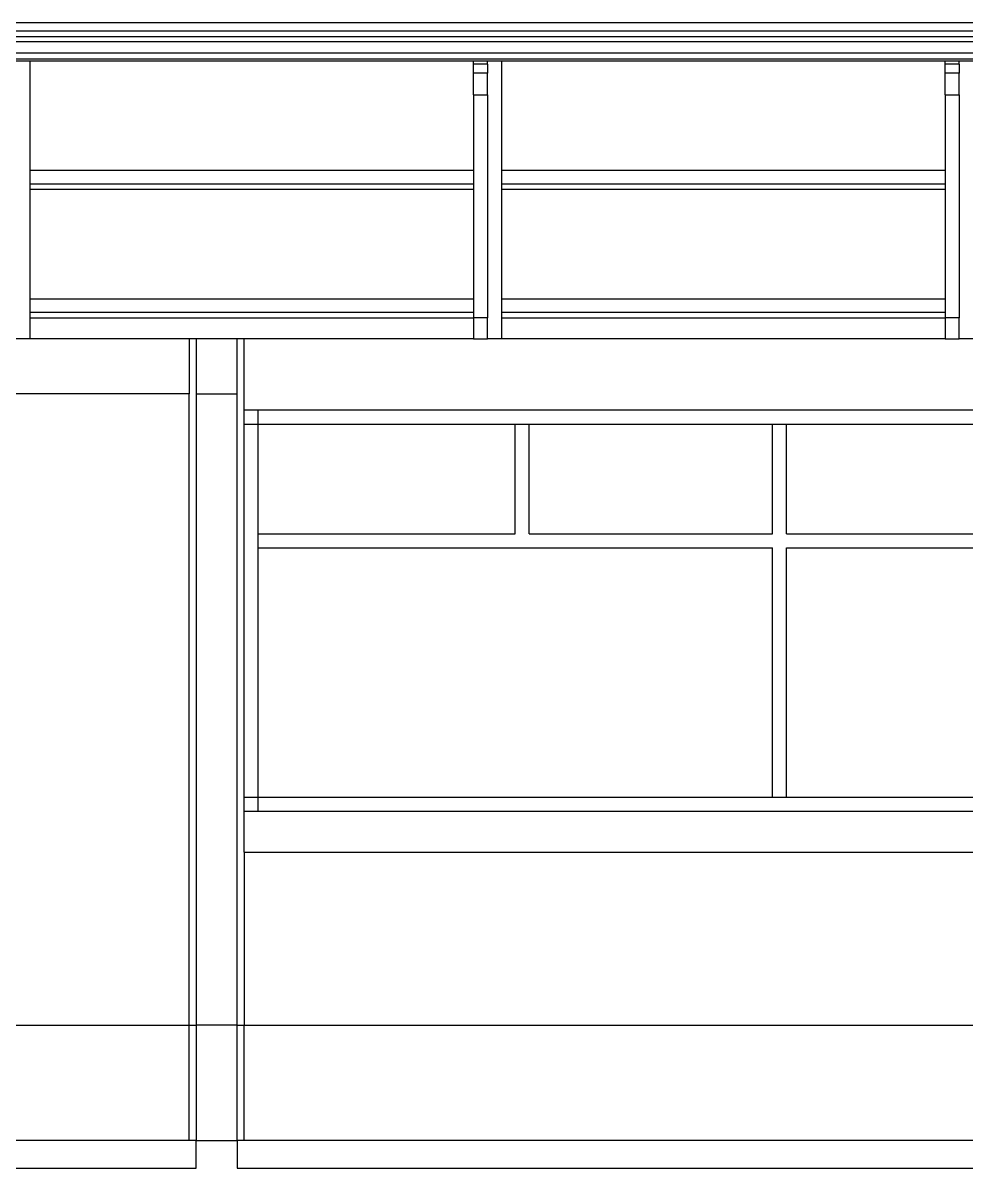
# Model space of a CAD drawing. Header units: metres. Extents: x -17 to 17.8, y -4 to 0.2.
# Drawn here: x 0.6 to 4.035, y -3.979 to 0.191 of the extents above; entities that cross this region are included whole.
import ezdxf

# ---------------------------------------------------------------- set-up
doc = ezdxf.new("R2010")
doc.units = ezdxf.units.M
doc.layers.add('SectionCutEdges', color=7, linetype='Continuous')

msp = doc.modelspace()

# ---------------------------------------------------------------- linework, layer by layer
for p, q in [((17.7507, 0.1909), (-2.9293, 0.1909)), ((17.7507, 0.1609), (-2.9293, 0.1609)), ((17.7507, 0.1407), (-2.9293, 0.1407)), ((17.7507, 0.1214), (-2.9293, 0.1214)), ((0.5747, 0.0531), (0.6255, 0.0531)), ((0.6255, 0.0531), (2.2412, 0.0531)), ((0.6255, 0.0531), (0.6255, -0.3457)), ((2.2412, 0.0412), (2.2412, 0.0531)), ((2.2412, 0.0531), (2.292, 0.0531)), ((2.292, 0.0412), (2.292, 0.0531)), ((2.292, 0.0531), (2.3428, 0.0531)), ((2.3428, 0.0531), (3.9586, 0.0531)), ((2.3428, 0.0531), (2.3428, -0.3457)), ((3.9586, 0.0412), (3.9586, 0.0531)), ((3.9586, 0.0531), (4.0094, 0.0531)), ((4.0094, 0.0412), (4.0094, 0.0531)), ((4.0094, 0.0531), (4.0602, 0.0531)), ((2.2412, 0.0078), (2.2412, 0.0412)), ((2.292, 0.0412), (2.2412, 0.0412)), ((2.292, 0.0412), (2.292, 0.0078)), ((3.9586, 0.0078), (3.9586, 0.0412)), ((4.0094, 0.0412), (3.9586, 0.0412)), ((4.0094, 0.0412), (4.0094, 0.0078)), ((2.2412, -0.0712), (2.2412, -0.3457)), ((2.292, -0.0712), (2.292, -0.8831)), ((3.9586, -0.0712), (3.9586, -0.3457)), ((4.0094, -0.0712), (4.0094, -0.8831)), ((0.6255, -0.3457), (2.2412, -0.3457)), ((0.6255, -0.3457), (0.6255, -0.3947)), ((2.2412, -0.3457), (2.2412, -0.3947)), ((2.3428, -0.3457), (3.9586, -0.3457)), ((2.3428, -0.3457), (2.3428, -0.3947)), ((3.9586, -0.3457), (3.9586, -0.3947)), ((0.6255, -0.3947), (2.2412, -0.3947)), ((0.6255, -0.3947), (0.6255, -0.415)), ((0.6255, -0.415), (2.2412, -0.415)), ((0.6255, -0.415), (0.6255, -0.8138)), ((2.2412, -0.3947), (2.2412, -0.415)), ((2.2412, -0.415), (2.2412, -0.8138)), ((2.3428, -0.3947), (3.9586, -0.3947)), ((2.3428, -0.3947), (2.3428, -0.415)), ((2.3428, -0.415), (3.9586, -0.415)), ((2.3428, -0.415), (2.3428, -0.8138)), ((3.9586, -0.3947), (3.9586, -0.415)), ((3.9586, -0.415), (3.9586, -0.8138)), ((0.6255, -0.8138), (2.2412, -0.8138)), ((0.6255, -0.8138), (0.6255, -0.8628)), ((2.2412, -0.8138), (2.2412, -0.8628)), ((2.3428, -0.8138), (3.9586, -0.8138)), ((2.3428, -0.8138), (2.3428, -0.8628)), ((3.9586, -0.8138), (3.9586, -0.8628)), ((0.6255, -0.8628), (2.2412, -0.8628)), ((0.6255, -0.8628), (0.6255, -0.8831)), ((2.2412, -0.8628), (2.2412, -0.8831)), ((2.3428, -0.8628), (3.9586, -0.8628)), ((2.3428, -0.8628), (2.3428, -0.8831)), ((3.9586, -0.8628), (3.9586, -0.8831)), ((0.6255, -0.8831), (2.2412, -0.8831)), ((0.6255, -0.8831), (0.6255, -0.9593)), ((2.3428, -0.8831), (3.9586, -0.8831)), ((2.3428, -0.8831), (2.3428, -0.9593)), ((0.6255, -0.9593), (0.5747, -0.9593)), ((1.2057, -0.9593), (0.6255, -0.9593)), ((1.2057, -0.9593), (1.2057, -1.1593)), ((1.2307, -0.9593), (1.2057, -0.9593)), ((1.4057, -0.9593), (1.3807, -0.9593)), ((1.4057, -1.2193), (1.4057, -0.9593)), ((2.2412, -0.9593), (1.4057, -0.9593)), ((2.3428, -0.9593), (2.292, -0.9593)), ((3.9586, -0.9593), (2.3428, -0.9593)), ((4.0602, -0.9593), (4.0094, -0.9593)), ((1.2057, -1.1593), (-2.4793, -1.1593)), ((1.2057, -3.4593), (1.2057, -1.1593)), ((1.4557, -1.2193), (1.4057, -1.2193)), ((1.4057, -1.2701), (1.4057, -1.2193)), ((1.4557, -1.2193), (1.4557, -1.2701)), ((5.2557, -1.2193), (1.4557, -1.2193)), ((1.4057, -2.6285), (1.4057, -1.2701)), ((1.4057, -1.2701), (1.4557, -1.2701)), ((1.4557, -1.2701), (1.4565, -1.2701)), ((1.4557, -1.2701), (1.4557, -2.6285)), ((1.4565, -1.6701), (1.4565, -1.2701)), ((1.4565, -1.2701), (2.393, -1.2701)), ((2.393, -1.6701), (2.393, -1.2701)), ((2.393, -1.2701), (2.4438, -1.2701)), ((2.4438, -1.6701), (2.4438, -1.2701)), ((2.4438, -1.2701), (3.3303, -1.2701)), ((3.3303, -1.6701), (3.3303, -1.2701)), ((3.3303, -1.2701), (3.3811, -1.2701)), ((3.3811, -1.6701), (3.3811, -1.2701)), ((3.3811, -1.2701), (4.2676, -1.2701)), ((1.4565, -1.6701), (2.393, -1.6701)), ((1.4565, -1.7209), (1.4565, -1.6701)), ((2.4438, -1.6701), (3.3303, -1.6701)), ((3.3811, -1.6701), (4.2676, -1.6701)), ((1.4565, -2.6285), (1.4565, -1.7209)), ((1.4565, -1.7209), (3.3303, -1.7209)), ((3.3303, -2.6285), (3.3303, -1.7209)), ((3.3811, -2.6285), (3.3811, -1.7209)), ((3.3811, -1.7209), (5.2049, -1.7209)), ((1.4057, -2.6285), (1.4557, -2.6285)), ((1.4057, -2.6793), (1.4057, -2.6285)), ((1.4557, -2.6285), (1.4565, -2.6285)), ((1.4557, -2.6285), (1.4557, -2.6793)), ((1.4565, -2.6285), (3.3303, -2.6285)), ((3.3303, -2.6285), (3.3811, -2.6285)), ((3.3811, -2.6285), (5.2049, -2.6285)), ((1.4057, -2.8293), (1.4057, -2.6793)), ((1.4057, -2.6793), (1.4557, -2.6793)), ((1.4557, -2.6793), (5.2557, -2.6793)), ((1.4057, -2.8293), (5.2557, -2.8293)), ((1.4057, -2.8293), (1.4057, -3.4593)), ((-2.4793, -3.4593), (1.2057, -3.4593)), ((1.2057, -3.8793), (1.2057, -3.4593)), ((1.2057, -3.4593), (1.2307, -3.4593)), ((1.3807, -3.4593), (1.4057, -3.4593)), ((1.4057, -3.8793), (1.4057, -3.4593)), ((1.4057, -3.4593), (4.15, -3.4593))]:
    msp.add_line(p, q)
at = {"layer": 'SectionCutEdges'}
for p, q in [((17.7507, 0.0812), (-2.9293, 0.0812)), ((-2.9293, 0.0605), (17.7507, 0.0605)), ((2.292, 0.0078), (2.2412, 0.0078)), ((2.2412, -0.0712), (2.2412, 0.0078)), ((2.292, -0.0712), (2.292, 0.0078)), ((4.0094, 0.0078), (3.9586, 0.0078)), ((3.9586, -0.0712), (3.9586, 0.0078)), ((4.0094, -0.0712), (4.0094, 0.0078)), ((2.2412, -0.0712), (2.292, -0.0712)), ((3.9586, -0.0712), (4.0094, -0.0712)), ((2.2412, -0.8831), (2.2412, -0.9593)), ((2.292, -0.8831), (2.2412, -0.8831)), ((2.292, -0.9593), (2.292, -0.8831)), ((3.9586, -0.8831), (3.9586, -0.9593)), ((4.0094, -0.8831), (3.9586, -0.8831)), ((4.0094, -0.9593), (4.0094, -0.8831)), ((1.3807, -0.9593), (1.2307, -0.9593)), ((1.2307, -0.9593), (1.2307, -1.1593)), ((1.3807, -1.1593), (1.3807, -0.9593)), ((2.2412, -0.9593), (2.292, -0.9593)), ((3.9586, -0.9593), (4.0094, -0.9593)), ((1.2307, -1.1593), (1.3807, -1.1593)), ((1.2307, -1.1593), (1.2307, -3.4593)), ((1.3807, -3.4593), (1.3807, -1.1593)), ((1.2307, -3.4593), (1.2307, -3.8793)), ((1.3807, -3.4593), (1.2307, -3.4593)), ((1.3807, -3.8793), (1.3807, -3.4593)), ((1.2057, -3.8793), (-2.4793, -3.8793)), ((1.2307, -3.8793), (1.2057, -3.8793)), ((1.2307, -3.8793), (1.3807, -3.8793)), ((1.2307, -3.9793), (1.2307, -3.8793)), ((1.4057, -3.8793), (1.3807, -3.8793)), ((1.3807, -3.8793), (1.3807, -3.9793)), ((4.1513, -3.8793), (1.4057, -3.8793)), ((-2.5293, -3.9793), (1.2307, -3.9793)), ((1.3807, -3.9793), (9.2807, -3.9793))]:
    msp.add_line(p, q, dxfattribs=at)

doc.saveas('drawing.dxf')
